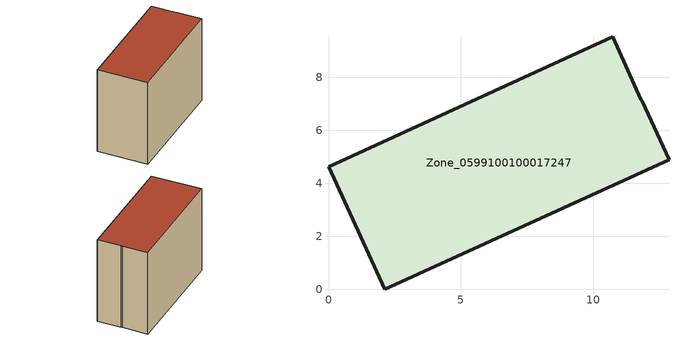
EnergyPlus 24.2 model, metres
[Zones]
Zone_0599100100017247
 floor ground (C_G): 10.73,9.53 11.79,7.17 11.84,7.11 12.85,4.89 2.12,0 0,4.63 z0
 wall outside (C_F): 12.85,4.89 11.84,7.11 11.79,7.17 10.73,9.53 0,4.63 2.12,0 12.85,4.89 z0:8.94
 roof outside (C_R): 11.79,7.17 10.73,9.53 0,4.63 2.12,0 12.85,4.89 11.84,7.11 z8.94
[BUILDING]
Pand.0599100100017247: North Axis=0; Terrain=City; Loads Convergence Tolerance Value=0.04; Temperature Convergence Tolerance Value=0.4; Solar Distribution=FullExterior; Maximum Number of Warmup Days=25; Minimum Number of Warmup Days=1
[Site:Location]
Rotterdam.The.Hague.AP_ZH_NLD Design_Conditions: Latitude=51.96; Longitude=4.45; Time Zone=1; Elevation=-4.5
[SITE:GROUNDTEMPERATURE:BUILDINGSURFACE]
18, 18, 18, 18, 18, 18, 18, 18, 18, 18, 18, 18
[MATERIAL] Thermal Absorptance=0.9; Solar Absorptance=0.7; Visible Absorptance=0.7
Name | Roughness | Thickness | Conductivity | Density | Specific Heat
G.TI.2015-2018 | MediumSmooth | 0.15 | 0.0428571 | 540 | 1210
F.TI.2015-2018 | Rough | 0.3 | 0.0666667 | 1920 | 840
R.TI.2015-2018 | MediumRough | 0.2 | 0.0333333 | 1500 | 1000
[CONSTRUCTION]
C_G: G.TI.2015-2018
C_F: F.TI.2015-2018
C_R: R.TI.2015-2018
[ZONE]
Zone_0599100100017247: Type=1; Multiplier=1; Ceiling Height=Autocalculate; Volume=Autocalculate; Floor Area=autocalculate; Part of Total Floor Area=Yes
[ZONEINFILTRATION:DESIGNFLOWRATE]
Infil_Zone_0599100100017247: Zone or ZoneList or Space or SpaceList=Zone_0599100100017247; Schedule=AlwaysOn; Design Flow Rate Calculation Method=Flow/Area; Flow Rate per Floor Area=0.0015; Constant Term Coefficient=1; Temperature Term Coefficient=0; Velocity Term Coefficient=0; Velocity Squared Term Coefficient=0
[HVACTEMPLATE:ZONE:IDEALLOADSAIRSYSTEM]
Zone_0599100100017247: Maximum Heating Supply Air Temperature=50; Minimum Cooling Supply Air Temperature=13; Maximum Heating Supply Air Humidity Ratio=0.0156; Minimum Cooling Supply Air Humidity Ratio=0.0077; Heating Limit=NoLimit; Cooling Limit=NoLimit; Dehumidification Control Type=ConstantSensibleHeatRatio; Cooling Sensible Heat Ratio=0.7; Dehumidification Setpoint=60; Humidification Control Type=None; Humidification Setpoint=30; Outdoor Air Method=None; Outdoor Air Flow Rate per Person=0.00944; Outdoor Air Flow Rate per Zone Floor Area=0; Outdoor Air Flow Rate per Zone=0; Demand Controlled Ventilation Type=None; Outdoor Air Economizer Type=NoEconomizer; Heat Recovery Type=None; Sensible Heat Recovery Effectiveness=0.7; Latent Heat Recovery Effectiveness=0.65
[ZONECONTROL:THERMOSTAT]
ThermostatControl_Zone_0599100100017247: Zone or ZoneList=Zone_0599100100017247; Control Type Schedule=DualSetpointControlType; Control 1=Thermostat_Zone_0599100100017247; Temperature Difference Between Cutout And Setpoint=0
[THERMOSTATSETPOINT:DUALSETPOINT]
Thermostat_Zone_0599100100017247: Heating Setpoint Temperature Schedule=HeatingSetpoint_Zone_0599100100017247; Cooling Setpoint Temperature Schedule=CoolingSetpoint_Zone_0599100100017247
[SCHEDULE:COMPACT]
HeatingSetpoint_Zone_0599100100017247: Through: 12/31, For: AllDays, Until: 24:00, 21
CoolingSetpoint_Zone_0599100100017247: Through: 12/31, For: AllDays, Until: 24:00, 24
DualSetpointControlType: Through: 12/31, For: AllDays, Until: 24:00, 4
AlwaysOn: Through: 12/31, For: AllDays, Until: 24:00, 1
